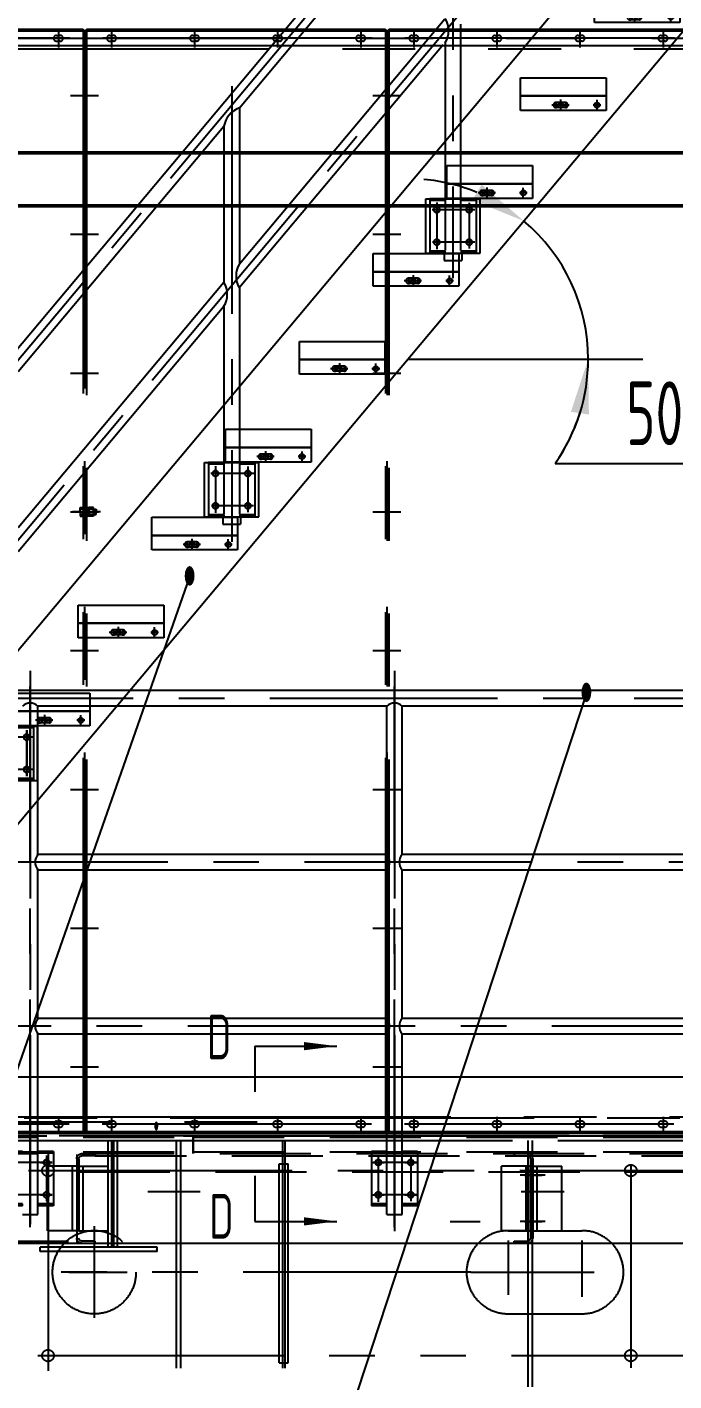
# Model space of a CAD drawing. Header units: millimetres. Extents: x 0 to 21000, y -574 to 14850.
# Drawn here: x 9259 to 11034, y 4649 to 8366 of the extents above; entities that cross this region are included whole.
import ezdxf
from ezdxf.enums import TextEntityAlignment as Align

# ---------------------------------------------------------------- set-up
doc = ezdxf.new("R2010")
doc.units = ezdxf.units.MM
doc.header["$LTSCALE"] = 500
for name, pattern in [('F', [0.75, 0.5, -0.25]), ('G', [2, 1.25, -0.25, 0.25, -0.25]), ('K', [2.5, 1.25, -0.25, 0.25, -0.25, 0.25, -0.25])]:
    doc.linetypes.add(name, pattern=pattern)
for name, color, linetype in [('01', 7, 'Continuous'), ('02', 1, 'Continuous'), ('04', 2, 'F'), ('05', 4, 'G'), ('07', 6, 'K'), ('08', 1, 'Continuous'), ('11', 3, 'Continuous')]:
    doc.layers.add(name, color=color, linetype=linetype)
doc.styles.get("Standard").update_dxf_attribs({"font": 'isocp', "width": 0.707, "bigfont": 'intecad.shx'})
doc.dimstyles.new('INTE', dxfattribs={"dimscale": 50, "dimtxt": 3.5, "dimasz": 3, "dimexe": 3, "dimexo": 0, "dimgap": 1, "dimtad": 1, "dimdsep": 46, "dimtxsty": 'Standard', "dimcen": 0, "dimclrd": 1, "dimclre": 1, "dimclrt": 3, "dimaunit": 1, "dimadec": 0, "dimazin": 0, "dimtfac": 1, "dimtmove": 0, "dimatfit": 0, "dimfxl": 1, "dimarcsym": 0})
doc.dimstyles.new('INTE$2', dxfattribs={"dimscale": 50, "dimtxt": 3.5, "dimasz": 3, "dimexe": 3, "dimexo": 0, "dimgap": 1, "dimtad": 1, "dimtih": 1, "dimtoh": 1, "dimdsep": 46, "dimtxsty": 'Standard', "dimcen": 0, "dimclrd": 1, "dimclre": 1, "dimclrt": 3, "dimaunit": 1, "dimadec": 0, "dimazin": 0, "dimtfac": 1, "dimtmove": 0, "dimatfit": 0, "dimfxl": 1, "dimarcsym": 0})

# ---------------------------------------------------------------- blocks, each defined once
blk = doc.blocks.new('adf456adf')
at = {"layer": '07', "color": 6, "linetype": 'K'}
for p, q in [((39967, 3986.7), (42745, 3986.7)), ((42745, 3986.7), (45149, 3986.7)), ((39967, 3974.7), (42745, 3974.7)), ((42095, 3946), (42095, 3341.5)), ((42259.5, 3974.7), (42259.5, 3720.9)), ((42269, 3974.7), (42269, 3717.1)), ((42275, 3974.7), (42275, 3714.2)), ((42284.5, 3974.7), (42284.5, 3708.6)), ((42447, 3974.7), (42447, 3297.7)), ((42459, 3974.7), (42459, 3297.7)), ((42739, 3974.7), (42739, 3275.7)), ((42745, 3974.7), (42745, 3275.7)), ((42745, 3974.7), (45149, 3974.7)), ((43412, 3974.7), (43412, 3726.7)), ((43424, 3974.7), (43424, 3726.7)), ((42729.5, 3910.1), (42754.5, 3910.1)), ((42729.5, 3416), (42729.5, 3910.1)), ((42754.5, 3416), (42754.5, 3910.1)), ((43695, 3907), (43695, 3349.9)), ((42041.7, 3891.7), (42140.3, 3891.7)), ((42140.3, 3891.7), (43972.8, 3891.7)), ((42369.1, 3834.7), (42512.8, 3834.7)), ((43393.8, 3834.7), (43512, 3834.7)), ((42222, 3739.3), (42222, 3487.6)), ((42259.5, 3720.9), (42259.5, 3681.7)), ((42269, 3717.1), (42269, 3681.7)), ((43358, 3726.7), (43561, 3726.7)), ((43412, 3726.7), (43412, 3498.7)), ((43424, 3726.7), (43424, 3498.7)), ((42130.7, 3681.7), (42073.5, 3681.7)), ((42313.4, 3681.7), (42130.7, 3681.7)), ((42275, 3714.2), (42275, 3681.7)), ((42284.5, 3708.6), (42284.5, 3681.7)), ((42394.4, 3681.7), (42313.4, 3681.7)), ((43358, 3700.1), (43358, 3550.2)), ((43561, 3700.1), (43561, 3545.5)), ((42122.7, 3669.7), (42073.5, 3669.7)), ((42321.3, 3669.7), (42122.7, 3669.7)), ((42394.4, 3669.7), (42321.3, 3669.7)), ((43256.2, 3612.7), (41023, 3612.7)), ((42152.4, 3612.7), (42312.5, 3612.7)), ((43256.2, 3612.7), (43594, 3612.7)), ((43358, 3498.7), (43561, 3498.7)), ((43412, 3498.7), (43412, 3297.7)), ((43424, 3498.7), (43424, 3297.7)), ((42066.9, 3383.7), (42117.2, 3383.7)), ((42117.2, 3383.7), (43984.6, 3383.7)), ((42729.5, 3364.1), (42729.5, 3416)), ((42754.5, 3364.1), (42754.5, 3416)), ((42729.5, 3364.1), (42754.5, 3364.1))]:
    blk.add_line(p, q, dxfattribs=at)
for points in [[(42073.5, 3669.7), (42073.7, 3670.2), (42073.8, 3670.7), (42073.8, 3671.1), (42073.8, 3671.5), (42073.7, 3671.8), (42073.6, 3672.1), (42073.5, 3672.3), (42073.4, 3672.6), (42073.4, 3672.8), (42073.4, 3673), (42073.4, 3673.2), (42073.5, 3673.4), (42073.6, 3673.6), (42073.7, 3673.8), (42073.7, 3674), (42073.7, 3674.2), (42073.7, 3674.4), (42073.7, 3674.6), (42073.6, 3674.8), (42073.5, 3675), (42073.4, 3675.1), (42073.3, 3675.3), (42073.3, 3675.5), (42073.3, 3675.7), (42073.3, 3675.9), (42073.3, 3676.1), (42073.4, 3676.3), (42073.5, 3676.5), (42073.6, 3676.6), (42073.7, 3676.8), (42073.7, 3677), (42073.7, 3677.2), (42073.7, 3677.4), (42073.7, 3677.6), (42073.6, 3677.8), (42073.5, 3678), (42073.4, 3678.2), (42073.4, 3678.4), (42073.4, 3678.6), (42073.4, 3678.8), (42073.5, 3679.1), (42073.6, 3679.3), (42073.7, 3679.6), (42073.8, 3679.9), (42073.8, 3680.3), (42073.8, 3680.7), (42073.7, 3681.2), (42073.5, 3681.7)], [(42394.4, 3669.7), (42394.6, 3670.2), (42394.7, 3670.7), (42394.8, 3671.1), (42394.7, 3671.5), (42394.6, 3671.8), (42394.5, 3672.1), (42394.4, 3672.3), (42394.3, 3672.6), (42394.3, 3672.8), (42394.3, 3673), (42394.4, 3673.2), (42394.5, 3673.4), (42394.5, 3673.6), (42394.6, 3673.8), (42394.7, 3674), (42394.7, 3674.2), (42394.7, 3674.4), (42394.6, 3674.6), (42394.5, 3674.8), (42394.4, 3675), (42394.4, 3675.1), (42394.3, 3675.3), (42394.2, 3675.5), (42394.2, 3675.7), (42394.2, 3675.9), (42394.3, 3676.1), (42394.4, 3676.3), (42394.4, 3676.5), (42394.5, 3676.6), (42394.6, 3676.8), (42394.7, 3677), (42394.7, 3677.2), (42394.7, 3677.4), (42394.6, 3677.6), (42394.5, 3677.8), (42394.5, 3678), (42394.4, 3678.2), (42394.3, 3678.4), (42394.3, 3678.6), (42394.3, 3678.8), (42394.4, 3679.1), (42394.5, 3679.3), (42394.6, 3679.6), (42394.7, 3679.9), (42394.8, 3680.3), (42394.7, 3680.7), (42394.6, 3681.2), (42394.4, 3681.7)]]:
    blk.add_lwpolyline(points, dxfattribs=at)
for centre, radius in [((42095, 3891.7), 16), ((43695, 3891.7), 16), ((42222, 3612.7), 114.5), ((42095, 3383.7), 16), ((43695, 3383.7), 16)]:
    blk.add_circle(centre, radius, dxfattribs=at)
for centre, start, end in [((43358, 3612.7), 90, 270), ((43561, 3612.7), 270, 90)]:
    blk.add_arc(centre, 114, start, end, dxfattribs=at)
blk = doc.blocks.new('*D338')
at = {"layer": '08', "color": 1, "lineweight": -2, "ltscale": 2}
for p, q in [((10694.3, 7453.9), (10949, 7453.9)), ((10708.3, 7168), (11168.6, 7168))]:
    blk.add_line(p, q, dxfattribs=at)
for start, end in [(67.3997, 84.8013), (0, 49.9981), (324.7784, 0), (325.1968, 342.5984)]:
    blk.add_arc((10303.2, 7453.9), 495.8, start, end, dxfattribs=at)
at = {"layer": '08', "color": 1, "ltscale": 2}
for points in [[(10506.8, 7933), (10480.8, 7890.3), (10621.9, 7833.7)], [(10751.6, 7309.5), (10801, 7301.9), (10799, 7453.9)]]:
    blk.add_solid(points, dxfattribs=at)
at = {"layer": 'Defpoints', "color": 0, "ltscale": 2}
for p in [(11391.5, 8750.8), (10717.5, 7726.4), (10303.2, 7453.9), (10694.3, 7453.9), (8606, 5431.4)]:
    blk.add_point(p, dxfattribs=at)
at = {"layer": '08', "color": 3, "ltscale": 2, "insert": (11013.4, 7305.5), "char_height": 175, "attachment_point": 5}
blk.add_mtext('50°', dxfattribs=at)
blk = doc.blocks.new('*D339')
at = {"layer": '08', "color": 1, "lineweight": -2, "ltscale": 2}
for p, q in [((8243.8, 5474.2), (8243.8, 10121.7)), ((11391.4, 8958.4), (11391.4, 10121.7)), ((11241.4, 9971.7), (8393.8, 9971.7))]:
    blk.add_line(p, q, dxfattribs=at)
at = {"layer": '08', "color": 1, "ltscale": 2}
for points in [[(8393.8, 9996.7), (8393.8, 9946.7), (8243.8, 9971.7)], [(11241.4, 9996.7), (11241.4, 9946.7), (11391.4, 9971.7)]]:
    blk.add_solid(points, dxfattribs=at)
at = {"layer": 'Defpoints', "color": 0, "ltscale": 2}
for p in [(8243.8, 9971.7), (11391.4, 8958.4), (8243.8, 5474.2)]:
    blk.add_point(p, dxfattribs=at)
at = {"layer": '08', "color": 3, "ltscale": 2, "insert": (9817.6, 10109.2), "char_height": 175, "attachment_point": 5}
blk.add_mtext('3148', dxfattribs=at)
blk = doc.blocks.new('A$C242C34B4')
at = {"ltscale": 0.8}
for p, q in [((37, 246), (0, 246)), ((37, 246), (0, 246)), ((0, 246), (0, 240)), ((0, 240), (37, 240)), ((45, 232), (45, 14)), ((51, 232), (51, 14)), ((0, 6), (37, 6)), ((0, 0), (0, 6)), ((37, 0), (0, 0))]:
    blk.add_line(p, q, dxfattribs=at)
for centre, radius, start, end in [((37, 232), 14, 0, 90), ((37, 232), 8, 0, 90), ((37, 14), 14, 270, 0), ((37, 14), 8, 270, 0)]:
    blk.add_arc(centre, radius, start, end, dxfattribs=at)
at = {"layer": '04', "color": 2, "linetype": 'F', "ltscale": 0.8}
for p, q in [((51, 197.5), (45, 197.5)), ((51, 176.5), (45, 176.5)), ((51, 70.5), (45, 70.5)), ((51, 49.5), (45, 49.5))]:
    blk.add_line(p, q, dxfattribs=at)
blk = doc.blocks.new('A$C3BD31D53')
for p, q in [((37, 246), (0, 246)), ((37, 246), (0, 246)), ((0, 246), (0, 240)), ((0, 240), (37, 240)), ((45, 232), (45, 14)), ((51, 232), (51, 14)), ((0, 6), (37, 6)), ((0, 0), (0, 6)), ((37, 0), (0, 0))]:
    blk.add_line(p, q)
for centre, radius, start, end in [((37, 232), 14, 0, 90), ((37, 232), 8, 0, 90), ((37, 14), 8, 270, 0), ((37, 14), 14, 270, 0)]:
    blk.add_arc(centre, radius, start, end)
at = {"layer": '04', "color": 2, "linetype": 'F'}
for p, q in [((51, 197.5), (45, 197.5)), ((51, 176.5), (45, 176.5)), ((51, 70.5), (45, 70.5)), ((51, 49.5), (45, 49.5))]:
    blk.add_line(p, q, dxfattribs=at)
at = {"layer": '05', "color": 4, "linetype": 'G'}
for p, q in [((85.1, 187), (16.6, 187)), ((85.1, 60), (16.6, 60))]:
    blk.add_line(p, q, dxfattribs=at)
blk = doc.blocks.new('qr789a1dfqw851adfqeqr')
at = {"layer": '01', "color": 7, "linetype": 'Continuous'}
for p, q in [((9520.4, 2648.2), (14150.5, 2648.2)), ((10103.5, 2191.2), (14150.5, 2191.2))]:
    blk.add_line(p, q, dxfattribs=at)
for centre in [(10821.5, 2413.2), (11732.5, 2413.2), (11821.5, 2413.2), (10821.5, 2324.2), (11732.5, 2324.2), (11821.5, 2324.2)]:
    blk.add_circle(centre, 7.94, dxfattribs=at)
at = {"layer": '04'}
for p, q in [((8297.5, 2487.2), (11223.5, 2487.2)), ((8297.5, 2482.2), (11223.5, 2482.2)), ((11223.5, 2487.2), (11223.5, 2437.2)), ((11224.5, 2487.2), (14150.5, 2487.2)), ((11224.5, 2487.2), (11224.5, 2437.2)), ((11224.5, 2482.2), (14150.5, 2482.2)), ((8297.5, 2442.2), (11223.5, 2442.2)), ((8297.5, 2437.2), (14150.5, 2437.2)), ((10904.5, 2434.7), (10904.5, 2191.2)), ((10955.5, 2431.2), (14150.5, 2431.2)), ((11224.5, 2442.2), (14150.5, 2442.2)), ((10910.5, 2387.2), (14150.5, 2387.2))]:
    blk.add_line(p, q, dxfattribs=at)
at = {"layer": '04', "color": 2, "linetype": 'F'}
for p, q in [((10824.5, 2225.2), (10824.5, 2403.2)), ((10904.5, 2403.2), (10824.5, 2403.2)), ((10892.5, 2225.2), (10892.5, 2403.2)), ((10910.5, 2403.2), (10990.5, 2403.2)), ((10922.5, 2225.2), (10922.5, 2403.2)), ((10990.5, 2225.2), (10990.5, 2403.2)), ((12070.5, 2225.2), (12070.5, 2403.2)), ((12150.5, 2403.2), (12070.5, 2403.2)), ((12138.5, 2225.2), (12138.5, 2403.2)), ((12150.5, 2225.2), (12150.5, 2403.2)), ((12156.5, 2225.2), (12156.5, 2403.2)), ((12156.5, 2403.2), (12236.5, 2403.2)), ((12168.5, 2225.2), (12168.5, 2403.2)), ((12236.5, 2225.2), (12236.5, 2403.2)), ((9881.5, 2197.2), (10904.5, 2197.2)), ((10904.5, 2225.2), (10824.5, 2225.2)), ((10910.5, 2225.2), (10990.5, 2225.2)), ((12150.5, 2225.2), (12070.5, 2225.2)), ((12156.5, 2225.2), (12236.5, 2225.2))]:
    blk.add_line(p, q, dxfattribs=at)
at = {"layer": '05', "color": 4, "linetype": 'G'}
for p, q in [((10777, 2490.7), (10777, 2284.5)), ((11777, 2490.7), (11777, 2284.5)), ((12173, 2378.2), (12124.2, 2378.2)), ((12134, 2378.2), (12182.7, 2378.2)), ((12173, 2251.2), (12124.2, 2251.2)), ((12134, 2251.2), (12182.7, 2251.2))]:
    blk.add_line(p, q, dxfattribs=at)
at = {"layer": '05'}
for p, q in [((10821.5, 2429.3), (10821.5, 2397.1)), ((11732.5, 2429.3), (11732.5, 2397.1)), ((11821.5, 2429.3), (11821.5, 2397.1)), ((10805.4, 2413.2), (10837.5, 2413.2)), ((11716.4, 2413.2), (11748.5, 2413.2)), ((11805.4, 2413.2), (11837.5, 2413.2)), ((10805.4, 2324.2), (10837.5, 2324.2)), ((10821.5, 2340.3), (10821.5, 2308.1)), ((11716.4, 2324.2), (11748.5, 2324.2)), ((11732.5, 2340.3), (11732.5, 2308.1)), ((11805.4, 2324.2), (11837.5, 2324.2)), ((11821.5, 2340.3), (11821.5, 2308.1))]:
    blk.add_line(p, q, dxfattribs=at)
at = {"layer": '04', "xscale": -1}
blk.add_blockref('A$C242C34B4', (10955.5, 2191.2), dxfattribs=at)
at = {"layer": '04', "color": 2, "linetype": 'F'}
blk.add_blockref('A$C3BD31D53', (12105.5, 2191.2), dxfattribs=at)
blk = doc.blocks.new('qr7613afqwerq')
at = {"layer": '01'}
blk.add_blockref('qr789a1dfqw851adfqeqr', (-1509.7, 2835.8), dxfattribs=at)
blk = doc.blocks.new('*D367')
at = {"layer": '08', "color": 1, "lineweight": -2, "ltscale": 2}
for p, q in [((6781.8, 5040.9), (6781.8, 3813.9)), ((12646.8, 5040.9), (12646.8, 3813.9)), ((12496.8, 3963.9), (6931.8, 3963.9))]:
    blk.add_line(p, q, dxfattribs=at)
at = {"layer": '08', "color": 1, "ltscale": 2}
for points in [[(6931.8, 3988.9), (6931.8, 3938.9), (6781.8, 3963.9)], [(12496.8, 3988.9), (12496.8, 3938.9), (12646.8, 3963.9)]]:
    blk.add_solid(points, dxfattribs=at)
at = {"layer": 'Defpoints', "color": 0, "ltscale": 2}
for p in [(6781.8, 5040.9), (12646.8, 5040.9), (6781.8, 3963.9)]:
    blk.add_point(p, dxfattribs=at)
at = {"layer": '08', "color": 3, "ltscale": 2, "insert": (9714.3, 4101.4), "char_height": 175, "attachment_point": 5}
blk.add_mtext('5865', dxfattribs=at)
blk = doc.blocks.new('H')
at = {"layer": '07', "color": 6, "linetype": 'K', "ltscale": 1.6}
for p, q in [((15376.2, 24018), (16201.6, 24018)), ((15380.7, 24022.5), (16201.7, 24022.5)), ((16133.2, 24020.3), (16133.2, 23974.7)), ((16133.2, 24017.4), (16133.2, 23971.8)), ((16201.6, 24018), (16206.2, 24018)), ((16201.7, 24022.5), (16201.7, 21036.5)), ((16206.2, 24018), (17031.6, 24018)), ((16210.7, 24018), (16206.2, 24018)), ((16206.2, 21036.5), (16206.2, 24018)), ((16210.7, 24022.5), (17031.7, 24022.5)), ((16210.7, 24022.5), (16210.7, 24018)), ((16210.7, 24018), (16210.7, 21036.5)), ((16279.2, 24020.3), (16279.2, 23974.7)), ((16279.2, 24017.4), (16279.2, 23971.8)), ((16507.2, 24020.3), (16507.2, 23974.7)), ((16507.2, 24017.4), (16507.2, 23971.8)), ((16735.2, 24020.3), (16735.2, 23974.7)), ((16735.2, 24017.4), (16735.2, 23971.8)), ((16963.2, 24020.3), (16963.2, 23974.7)), ((16963.2, 24017.4), (16963.2, 23971.8)), ((17031.6, 24018), (17036.2, 24018)), ((17031.7, 24022.5), (17031.7, 21036.5)), ((17036.2, 24018), (17036.2, 22149.7)), ((17036.2, 24018), (17861.6, 24018)), ((17040.7, 24018), (17036.2, 24018)), ((17036.2, 21036.5), (17036.2, 24018)), ((17040.7, 24022.5), (17861.7, 24022.5)), ((17040.7, 24022.5), (17040.7, 24018)), ((17040.7, 24018), (17040.7, 21036.5)), ((17109.2, 24020.3), (17109.2, 23974.7)), ((17109.2, 24017.4), (17109.2, 23971.8)), ((17337.2, 24020.3), (17337.2, 23974.7)), ((17337.2, 24017.4), (17337.2, 23971.8)), ((17565.2, 24020.3), (17565.2, 23974.7)), ((17565.2, 24017.4), (17565.2, 23971.8)), ((17793.2, 24020.3), (17793.2, 23974.7)), ((17793.2, 24017.4), (17793.2, 23971.8)), ((13762.4, 23997.5), (19390.4, 23997.5)), ((15380.7, 23977.5), (16201.7, 23977.5)), ((16164.6, 23997.5), (15424.8, 23997.5)), ((16128.2, 24005.5), (16133.2, 24005.5)), ((16128.2, 23989.5), (16133.2, 23989.5)), ((16138.2, 24005.5), (16133.2, 24005.5)), ((16138.2, 23989.5), (16133.2, 23989.5)), ((16210.7, 23977.5), (17031.7, 23977.5)), ((16994.6, 23997.5), (16254.8, 23997.5)), ((16274.2, 24005.5), (16279.2, 24005.5)), ((16274.2, 23989.5), (16279.2, 23989.5)), ((16284.2, 24005.5), (16279.2, 24005.5)), ((16284.2, 23989.5), (16279.2, 23989.5)), ((16502.2, 24005.5), (16507.2, 24005.5)), ((16502.2, 23989.5), (16507.2, 23989.5)), ((16512.2, 24005.5), (16507.2, 24005.5)), ((16512.2, 23989.5), (16507.2, 23989.5)), ((16730.2, 24005.5), (16735.2, 24005.5)), ((16730.2, 23989.5), (16735.2, 23989.5)), ((16740.2, 24005.5), (16735.2, 24005.5)), ((16740.2, 23989.5), (16735.2, 23989.5)), ((16958.2, 24005.5), (16963.2, 24005.5)), ((16958.2, 23989.5), (16963.2, 23989.5)), ((16968.2, 24005.5), (16963.2, 24005.5)), ((16968.2, 23989.5), (16963.2, 23989.5)), ((17040.7, 23977.5), (17861.7, 23977.5)), ((17824.6, 23997.5), (17084.8, 23997.5)), ((17104.2, 24005.5), (17109.2, 24005.5)), ((17104.2, 23989.5), (17109.2, 23989.5)), ((17114.2, 24005.5), (17109.2, 24005.5)), ((17114.2, 23989.5), (17109.2, 23989.5)), ((17332.2, 24005.5), (17337.2, 24005.5)), ((17332.2, 23989.5), (17337.2, 23989.5)), ((17342.2, 24005.5), (17337.2, 24005.5)), ((17342.2, 23989.5), (17337.2, 23989.5)), ((17560.2, 24005.5), (17565.2, 24005.5)), ((17560.2, 23989.5), (17565.2, 23989.5)), ((17570.2, 24005.5), (17565.2, 24005.5)), ((17570.2, 23989.5), (17565.2, 23989.5)), ((17788.2, 24005.5), (17793.2, 24005.5)), ((17788.2, 23989.5), (17793.2, 23989.5)), ((17798.2, 24005.5), (17793.2, 24005.5)), ((17798.2, 23989.5), (17793.2, 23989.5)), ((13713.2, 23969), (19423.2, 23969)), ((16166.4, 23840.5), (16243.2, 23840.5)), ((16996.4, 23840.5), (17073.2, 23840.5)), ((15380.7, 23685.5), (16201.7, 23685.5)), ((15380.7, 23681), (16201.7, 23681)), ((16210.7, 23685.5), (17031.7, 23685.5)), ((16210.7, 23681), (17031.7, 23681)), ((17040.7, 23685.5), (17861.7, 23685.5)), ((17040.7, 23681), (17861.7, 23681)), ((15380.7, 23540), (16201.7, 23540)), ((15380.7, 23535.5), (16201.7, 23535.5)), ((16210.7, 23540), (17031.7, 23540)), ((16210.7, 23535.5), (17031.7, 23535.5)), ((17040.7, 23540), (17861.7, 23540)), ((17040.7, 23535.5), (17861.7, 23535.5)), ((16166.4, 23459.5), (16243.2, 23459.5)), ((16996.4, 23459.5), (17073.2, 23459.5)), ((16166.4, 23078.5), (16243.2, 23078.5)), ((16996.4, 23078.5), (17073.2, 23078.5)), ((16192.9, 22709.2), (16201.7, 22709.2)), ((16192.9, 22697.5), (16192.9, 22709.2)), ((16201.7, 22709.2), (16201.7, 22697.5)), ((16210.7, 22711.5), (16210.7, 22697.5)), ((16213.2, 22711.5), (16210.7, 22711.5)), ((16213.2, 22697.5), (16213.2, 22711.5)), ((16216.8, 22709.2), (16216.8, 22697.5)), ((16229.6, 22709.2), (16216.8, 22709.2)), ((16229.6, 22697.5), (16229.6, 22709.2)), ((16166.4, 22697.5), (16243.2, 22697.5)), ((16249, 22697.5), (16172.2, 22697.5)), ((16201.7, 22704.5), (16192.9, 22704.5)), ((16192.9, 22697.5), (16192.9, 22685.9)), ((16201.7, 22690.5), (16192.9, 22690.5)), ((16192.9, 22685.9), (16201.7, 22685.9)), ((16201.7, 22685.9), (16201.7, 22697.5)), ((16210.7, 22683.5), (16210.7, 22697.5)), ((16213.2, 22683.5), (16210.7, 22683.5)), ((16213.2, 22708.2), (16213.2, 22697.5)), ((16216.8, 22708.2), (16213.2, 22708.2)), ((16213.2, 22697.5), (16216.8, 22699.6)), ((16213.2, 22686.8), (16213.2, 22697.5)), ((16216.8, 22697.5), (16213.2, 22695.5)), ((16213.2, 22697.5), (16213.2, 22683.5)), ((16216.8, 22686.8), (16213.2, 22686.8)), ((16230.6, 22697.5), (16215.7, 22697.5)), ((16216.8, 22697.5), (16216.8, 22708.2)), ((16229.6, 22704.5), (16216.8, 22704.5)), ((16216.8, 22685.9), (16216.8, 22697.5)), ((16216.8, 22697.5), (16216.8, 22686.8)), ((16229.6, 22690.5), (16216.8, 22690.5)), ((16216.8, 22690.5), (16236.7, 22690.5)), ((16229.6, 22685.9), (16216.8, 22685.9)), ((16229.6, 22704.5), (16236.7, 22704.5)), ((16236.7, 22703.1), (16229.6, 22703.1)), ((16229.6, 22697.5), (16229.6, 22685.9)), ((16236.7, 22691.9), (16229.6, 22691.9)), ((16236.7, 22704.5), (16236.7, 22697.5)), ((16236.7, 22690.5), (16236.7, 22697.5)), ((16996.4, 22697.5), (17073.2, 22697.5)), ((16166.4, 22316.5), (16243.2, 22316.5)), ((16996.4, 22316.5), (17073.2, 22316.5)), ((16166.4, 21935.5), (16243.2, 21935.5)), ((16996.4, 21935.5), (17073.2, 21935.5)), ((16166.4, 21554.5), (16243.2, 21554.5)), ((16996.4, 21554.5), (17073.2, 21554.5)), ((16166.4, 21173.5), (16243.2, 21173.5)), ((16996.4, 21173.5), (17073.2, 21173.5)), ((13708.7, 21036.5), (16210.7, 21036.5)), ((19439.7, 21032.5), (13708.7, 21032.5)), ((15279.2, 21022.6), (16855.6, 21022.6)), ((16163.1, 21016.5), (15423.3, 21016.5)), ((16128.2, 21024.5), (16133.2, 21024.5)), ((16128.2, 21008.5), (16133.2, 21008.5)), ((16133.2, 21036.4), (16133.2, 20990.8)), ((16138.2, 21024.5), (16133.2, 21024.5)), ((16138.2, 21008.5), (16133.2, 21008.5)), ((16201.7, 21036.5), (16201.7, 20991.5)), ((16206.2, 20996), (16206.2, 21036.5)), ((16210.7, 21036.5), (17870.7, 21036.5)), ((16210.7, 21036.5), (16210.7, 20991.5)), ((16993.1, 21016.5), (16253.3, 21016.5)), ((16274.2, 21024.5), (16279.2, 21024.5)), ((16274.2, 21008.5), (16279.2, 21008.5)), ((16279.2, 21036.4), (16279.2, 20990.8)), ((16284.2, 21024.5), (16279.2, 21024.5)), ((16284.2, 21008.5), (16279.2, 21008.5)), ((16502.2, 21024.5), (16507.2, 21024.5)), ((16502.2, 21008.5), (16507.2, 21008.5)), ((16507.2, 21036.4), (16507.2, 20990.8)), ((16512.2, 21024.5), (16507.2, 21024.5)), ((16512.2, 21008.5), (16507.2, 21008.5)), ((16730.2, 21024.5), (16735.2, 21024.5)), ((16730.2, 21008.5), (16735.2, 21008.5)), ((16735.2, 21036.4), (16735.2, 20990.8)), ((16740.2, 21024.5), (16735.2, 21024.5)), ((16740.2, 21008.5), (16735.2, 21008.5)), ((16958.2, 21024.5), (16963.2, 21024.5)), ((16958.2, 21008.5), (16963.2, 21008.5)), ((16963.2, 21036.4), (16963.2, 20990.8)), ((16968.2, 21024.5), (16963.2, 21024.5)), ((16968.2, 21008.5), (16963.2, 21008.5)), ((17031.7, 21036.5), (17031.7, 20991.5)), ((17036.2, 20996), (17036.2, 21036.5)), ((17040.7, 21036.5), (17040.7, 20991.5)), ((17823.1, 21016.5), (17083.3, 21016.5)), ((17104.2, 21024.5), (17109.2, 21024.5)), ((17104.2, 21008.5), (17109.2, 21008.5)), ((17109.2, 21036.4), (17109.2, 20990.8)), ((17114.2, 21024.5), (17109.2, 21024.5)), ((17114.2, 21008.5), (17109.2, 21008.5)), ((17332.2, 21024.5), (17337.2, 21024.5)), ((17332.2, 21008.5), (17337.2, 21008.5)), ((17337.2, 21036.4), (17337.2, 20990.8)), ((17342.2, 21024.5), (17337.2, 21024.5)), ((17342.2, 21008.5), (17337.2, 21008.5)), ((17560.2, 21024.5), (17565.2, 21024.5)), ((17560.2, 21008.5), (17565.2, 21008.5)), ((17565.2, 21036.4), (17565.2, 20990.8)), ((17570.2, 21024.5), (17565.2, 21024.5)), ((17570.2, 21008.5), (17565.2, 21008.5)), ((17788.2, 21024.5), (17793.2, 21024.5)), ((17788.2, 21008.5), (17793.2, 21008.5)), ((17793.2, 21036.4), (17793.2, 20990.8)), ((17798.2, 21024.5), (17793.2, 21024.5)), ((17798.2, 21008.5), (17793.2, 21008.5)), ((13980.4, 20971.6), (21768.2, 20971.6)), ((14535.7, 20985.5), (19439.7, 20985.5)), ((15380.7, 20996), (16201.7, 20996)), ((15380.7, 20991.5), (16201.7, 20991.5)), ((16201.7, 20996), (16206.2, 20996)), ((16201.7, 20991.5), (16210.7, 20991.5)), ((16206.2, 20996), (16210.7, 20996)), ((16210.7, 20996), (17031.7, 20996)), ((16210.7, 20996), (16210.7, 20991.5)), ((16210.7, 20991.5), (17031.7, 20991.5)), ((16823.7, 20984.6), (16315.7, 20984.6)), ((17031.7, 20996), (17036.2, 20996)), ((17031.7, 20991.5), (17040.7, 20991.5)), ((17036.2, 20996), (17040.7, 20996)), ((17040.7, 20996), (17861.7, 20996)), ((17040.7, 20996), (17040.7, 20991.5)), ((17040.7, 20991.5), (17861.7, 20991.5))]:
    blk.add_line(p, q, dxfattribs=at)
for centre, start, end in [((16128.2, 23997.5), 90, 270), ((16138.2, 23997.5), 270, 90), ((16274.2, 23997.5), 90, 270), ((16284.2, 23997.5), 270, 90), ((16502.2, 23997.5), 90, 270), ((16512.2, 23997.5), 270, 90), ((16730.2, 23997.5), 90, 270), ((16740.2, 23997.5), 270, 90), ((16958.2, 23997.5), 90, 270), ((16968.2, 23997.5), 270, 90), ((17104.2, 23997.5), 90, 270), ((17114.2, 23997.5), 270, 90), ((17332.2, 23997.5), 90, 270), ((17342.2, 23997.5), 270, 90), ((17560.2, 23997.5), 90, 270), ((17570.2, 23997.5), 270, 90), ((17788.2, 23997.5), 90, 270), ((17798.2, 23997.5), 270, 90), ((16128.2, 21016.5), 90, 270), ((16138.2, 21016.5), 270, 90), ((16274.2, 21016.5), 90, 270), ((16284.2, 21016.5), 270, 90), ((16502.2, 21016.5), 90, 270), ((16512.2, 21016.5), 270, 90), ((16730.2, 21016.5), 90, 270), ((16740.2, 21016.5), 270, 90), ((16958.2, 21016.5), 90, 270), ((16968.2, 21016.5), 270, 90), ((17104.2, 21016.5), 90, 270), ((17114.2, 21016.5), 270, 90), ((17332.2, 21016.5), 90, 270), ((17342.2, 21016.5), 270, 90), ((17560.2, 21016.5), 90, 270), ((17570.2, 21016.5), 270, 90), ((17788.2, 21016.5), 90, 270), ((17798.2, 21016.5), 270, 90)]:
    blk.add_arc(centre, 8, start, end, dxfattribs=at)
at = {"layer": '07', "color": 6, "linetype": 'K', "ltscale": 1.6, "width": 0.605172}
blk.add_text('●', height=20, dxfattribs=at).set_placement((16396, 20998.8), (16408, 20998.8), align=Align.FIT)
blk = doc.blocks.new('123456789asdfqer')
at = {"layer": '01'}
for p, q in [((-3411.3, 4984.4), (-6335, 1500.3)), ((-3411.3, 4984.4), (-3187.3, 4984.5)), ((-3187.3, 4776.9), (-3187.3, 4984.5)), ((-5972.8, 1457.5), (-3187.3, 4776.9)), ((-6214.5, 1643.9), (-6060.8, 1827)), ((-6335, 1500.3), (-6335, 1349.1)), ((-6065, 1368.9), (-6065, 1349.1))]:
    blk.add_line(p, q, dxfattribs=at)
at = {"layer": '01', "color": 7, "linetype": 'Continuous'}
for p, q in [((-6047.1, 1368.9), (-5972.8, 1457.5)), ((-6065, 1368.9), (-6335, 1368.9)), ((-6065, 1349.1), (-6335, 1349.1)), ((-6047.1, 1368.9), (-6065, 1368.9))]:
    blk.add_line(p, q, dxfattribs=at)
for centre, radius in [((-3450.3, 4660.3), 7), ((-3350.3, 4660.3), 7), ((-3587.9, 4614.2), 8), ((-3498.9, 4614.2), 8), ((-3587.9, 4525.2), 8), ((-3498.9, 4525.2), 8), ((-3652.8, 4419), 7), ((-3552.8, 4419), 7), ((-3855.3, 4177.7), 7), ((-3755.3, 4177.7), 7), ((-4057.8, 3936.4), 7), ((-3957.8, 3936.4), 7), ((-4195.4, 3890.3), 8), ((-4106.4, 3890.3), 8), ((-4195.4, 3801.3), 8), ((-4106.4, 3801.3), 8), ((-4260.2, 3695.1), 7), ((-4160.2, 3695.1), 7), ((-4462.7, 3453.8), 7), ((-4362.7, 3453.8), 7), ((-4665.2, 3212.5), 7), ((-4565.2, 3212.5), 7), ((-4802.9, 3166.4), 8), ((-4713.9, 3166.4), 8), ((-4802.9, 3077.4), 8), ((-4713.9, 3077.4), 8), ((-4867.7, 2971.2), 7), ((-4767.7, 2971.2), 7), ((-5070.2, 2729.9), 7), ((-4970.2, 2729.9), 7), ((-5272.7, 2488.6), 7), ((-5172.7, 2488.6), 7), ((-5410.3, 2442.5), 8), ((-5321.3, 2442.5), 8), ((-5410.3, 2353.5), 8), ((-5321.3, 2353.5), 8), ((-5475.2, 2247.3), 7), ((-5375.2, 2247.3), 7), ((-5677.7, 2006), 7), ((-5577.7, 2006), 7), ((-5880.1, 1764.7), 7), ((-5780.1, 1764.7), 7), ((-6017.8, 1718.6), 8), ((-5928.8, 1718.6), 8), ((-6017.8, 1629.6), 8), ((-5928.8, 1629.6), 8), ((-6082.6, 1523.4), 7), ((-5982.6, 1523.4), 7)]:
    blk.add_circle(centre, radius, dxfattribs=at)
at = {"layer": '01'}
for centre in [(-6285, 1390.1), (-6115, 1390.1)]:
    blk.add_circle(centre, 9, dxfattribs=at)
at = {"layer": '04'}
for p, q in [((-3302.8, 4826.3), (-3302.8, 4984.4)), ((-3302.8, 4826.3), (-3247.8, 4826.3)), ((-3247.8, 4826.3), (-3247.8, 4776.8)), ((-3560.3, 4685.3), (-3325.3, 4685.3)), ((-3762.8, 4444), (-3527.8, 4444)), ((-3965.3, 4202.7), (-3730.3, 4202.7)), ((-4167.8, 3961.4), (-3932.8, 3961.4)), ((-4370.2, 3720.1), (-4135.2, 3720.1)), ((-4572.7, 3478.8), (-4337.7, 3478.8)), ((-4775.2, 3237.5), (-4540.2, 3237.5)), ((-4977.7, 2996.2), (-4742.7, 2996.2)), ((-5180.2, 2754.9), (-4945.2, 2754.9)), ((-5382.7, 2513.6), (-5147.7, 2513.6)), ((-5585.2, 2272.3), (-5350.2, 2272.3)), ((-5787.7, 2031), (-5552.7, 2031)), ((-5990.1, 1789.7), (-5755.1, 1789.7)), ((-6192.6, 1548.4), (-5957.6, 1548.4))]:
    blk.add_line(p, q, dxfattribs=at)
at = {"layer": '04', "color": 2, "linetype": 'F'}
for p, q in [((-3195.3, 4776.8), (-3195.3, 4984.5)), ((-3187.3, 4776.8), (-3247.8, 4776.8)), ((-3187.3, 4776.9), (-3195.3, 4776.8)), ((-3560.3, 4735.3), (-3325.3, 4735.3)), ((-3560.3, 4645.3), (-3560.3, 4735.3)), ((-3325.3, 4735.3), (-3325.3, 4645.3)), ((-3325.3, 4685.3), (-3560.3, 4685.3)), ((-3437.3, 4667.3), (-3463.3, 4667.3)), ((-3437.3, 4653.3), (-3463.3, 4653.3)), ((-3617.9, 4495.2), (-3617.9, 4644.2)), ((-3617.9, 4644.2), (-3468.9, 4644.2)), ((-3325.3, 4645.3), (-3560.3, 4645.3)), ((-3468.9, 4495.2), (-3468.9, 4644.2)), ((-3762.8, 4404), (-3762.8, 4494)), ((-3762.8, 4494), (-3527.8, 4494)), ((-3617.9, 4495.2), (-3468.9, 4495.2)), ((-3527.8, 4494), (-3527.8, 4404)), ((-3527.8, 4444), (-3762.8, 4444)), ((-3639.8, 4426), (-3665.8, 4426)), ((-3527.8, 4404), (-3762.8, 4404)), ((-3639.8, 4412), (-3665.8, 4412)), ((-3965.3, 4252.7), (-3730.3, 4252.7)), ((-3965.3, 4162.7), (-3965.3, 4252.7)), ((-3730.3, 4252.7), (-3730.3, 4162.7)), ((-3730.3, 4202.7), (-3965.3, 4202.7)), ((-3730.3, 4162.7), (-3965.3, 4162.7)), ((-3842.3, 4184.7), (-3868.3, 4184.7)), ((-3842.3, 4170.7), (-3868.3, 4170.7)), ((-4167.8, 3921.4), (-4167.8, 4011.4)), ((-4167.8, 4011.4), (-3932.8, 4011.4)), ((-3932.8, 4011.4), (-3932.8, 3921.4)), ((-3932.8, 3961.4), (-4167.8, 3961.4)), ((-4044.8, 3943.4), (-4070.8, 3943.4)), ((-4225.4, 3771.3), (-4225.4, 3920.3)), ((-4225.4, 3920.3), (-4076.4, 3920.3)), ((-3932.8, 3921.4), (-4167.8, 3921.4)), ((-4076.4, 3771.3), (-4076.4, 3920.3)), ((-4044.8, 3929.4), (-4070.8, 3929.4)), ((-4370.2, 3770.1), (-4135.2, 3770.1)), ((-4370.2, 3680.1), (-4370.2, 3770.1)), ((-4225.4, 3771.3), (-4076.4, 3771.3)), ((-4135.2, 3770.1), (-4135.2, 3680.1)), ((-4135.2, 3720.1), (-4370.2, 3720.1)), ((-4135.2, 3680.1), (-4370.2, 3680.1)), ((-4247.2, 3702.1), (-4273.2, 3702.1)), ((-4247.2, 3688.1), (-4273.2, 3688.1)), ((-4572.7, 3438.8), (-4572.7, 3528.8)), ((-4572.7, 3528.8), (-4337.7, 3528.8)), ((-4337.7, 3528.8), (-4337.7, 3438.8)), ((-4337.7, 3478.8), (-4572.7, 3478.8)), ((-4449.7, 3460.8), (-4475.7, 3460.8)), ((-4337.7, 3438.8), (-4572.7, 3438.8)), ((-4449.7, 3446.8), (-4475.7, 3446.8)), ((-4775.2, 3287.5), (-4540.2, 3287.5)), ((-4775.2, 3197.5), (-4775.2, 3287.5)), ((-4540.2, 3287.5), (-4540.2, 3197.5)), ((-4540.2, 3237.5), (-4775.2, 3237.5)), ((-4832.9, 3047.4), (-4832.9, 3196.4)), ((-4832.9, 3196.4), (-4683.9, 3196.4)), ((-4540.2, 3197.5), (-4775.2, 3197.5)), ((-4683.9, 3047.4), (-4683.9, 3196.4)), ((-4652.2, 3219.5), (-4678.2, 3219.5)), ((-4652.2, 3205.5), (-4678.2, 3205.5)), ((-4977.7, 2956.2), (-4977.7, 3046.2)), ((-4977.7, 3046.2), (-4742.7, 3046.2)), ((-4832.9, 3047.4), (-4683.9, 3047.4)), ((-4742.7, 3046.2), (-4742.7, 2956.2)), ((-4742.7, 2996.2), (-4977.7, 2996.2)), ((-4854.7, 2978.2), (-4880.7, 2978.2)), ((-4742.7, 2956.2), (-4977.7, 2956.2)), ((-4854.7, 2964.2), (-4880.7, 2964.2)), ((-5180.2, 2804.9), (-4945.2, 2804.9)), ((-5180.2, 2714.9), (-5180.2, 2804.9)), ((-4945.2, 2804.9), (-4945.2, 2714.9)), ((-4945.2, 2754.9), (-5180.2, 2754.9)), ((-4945.2, 2714.9), (-5180.2, 2714.9)), ((-5057.2, 2736.9), (-5083.2, 2736.9)), ((-5057.2, 2722.9), (-5083.2, 2722.9)), ((-5382.7, 2473.6), (-5382.7, 2563.6)), ((-5382.7, 2563.6), (-5147.7, 2563.6)), ((-5147.7, 2563.6), (-5147.7, 2473.6)), ((-5147.7, 2513.6), (-5382.7, 2513.6)), ((-5259.7, 2495.6), (-5285.7, 2495.6)), ((-5440.3, 2323.5), (-5440.3, 2472.5)), ((-5440.3, 2472.5), (-5291.3, 2472.5)), ((-5147.7, 2473.6), (-5382.7, 2473.6)), ((-5291.3, 2323.5), (-5291.3, 2472.5)), ((-5259.7, 2481.6), (-5285.7, 2481.6)), ((-5585.2, 2322.3), (-5350.2, 2322.3)), ((-5585.2, 2232.3), (-5585.2, 2322.3)), ((-5440.3, 2323.5), (-5291.3, 2323.5)), ((-5350.2, 2322.3), (-5350.2, 2232.3)), ((-5350.2, 2272.3), (-5585.2, 2272.3)), ((-5350.2, 2232.3), (-5585.2, 2232.3)), ((-5462.2, 2254.3), (-5488.2, 2254.3)), ((-5462.2, 2240.3), (-5488.2, 2240.3)), ((-5787.7, 1991), (-5787.7, 2081)), ((-5787.7, 2081), (-5552.7, 2081)), ((-5552.7, 2081), (-5552.7, 1991)), ((-5552.7, 2031), (-5787.7, 2031)), ((-5664.7, 2013), (-5690.7, 2013)), ((-5552.7, 1991), (-5787.7, 1991)), ((-5664.7, 1999), (-5690.7, 1999)), ((-5990.1, 1839.7), (-5755.1, 1839.7)), ((-5990.1, 1749.7), (-5990.1, 1839.7)), ((-5755.1, 1839.7), (-5755.1, 1749.7)), ((-5755.1, 1789.7), (-5990.1, 1789.7)), ((-6047.8, 1599.6), (-6047.8, 1748.6)), ((-6047.8, 1748.6), (-5898.8, 1748.6)), ((-5755.1, 1749.7), (-5990.1, 1749.7)), ((-5898.8, 1599.6), (-5898.8, 1748.6)), ((-5867.1, 1771.7), (-5893.1, 1771.7)), ((-5867.1, 1757.7), (-5893.1, 1757.7)), ((-6192.6, 1508.4), (-6192.6, 1598.4)), ((-6192.6, 1598.4), (-5957.6, 1598.4)), ((-6047.8, 1599.6), (-5898.8, 1599.6)), ((-5957.6, 1598.4), (-5957.6, 1508.4)), ((-5957.6, 1548.4), (-6192.6, 1548.4)), ((-6069.6, 1530.4), (-6095.6, 1530.4)), ((-5957.6, 1508.4), (-6192.6, 1508.4)), ((-6069.6, 1516.4), (-6095.6, 1516.4)), ((-6065, 1412.1), (-6335, 1412.1)), ((-6065, 1368.9), (-6065, 1412.1)), ((-6065, 1357.1), (-6335, 1357.1))]:
    blk.add_line(p, q, dxfattribs=at)
for centre, start, end in [((-3463.3, 4660.3), 90, 270), ((-3437.3, 4660.3), 270, 90), ((-3665.8, 4419), 90, 270), ((-3639.8, 4419), 270, 90), ((-3868.3, 4177.7), 90, 270), ((-3842.3, 4177.7), 270, 90), ((-4070.8, 3936.4), 90, 270), ((-4044.8, 3936.4), 270, 90), ((-4273.2, 3695.1), 90, 270), ((-4247.2, 3695.1), 270, 90), ((-4475.7, 3453.8), 90, 270), ((-4449.7, 3453.8), 270, 90), ((-4678.2, 3212.5), 90, 270), ((-4652.2, 3212.5), 270, 90), ((-4880.7, 2971.2), 90, 270), ((-4854.7, 2971.2), 270, 90), ((-5083.2, 2729.9), 90, 270), ((-5057.2, 2729.9), 270, 90), ((-5285.7, 2488.6), 90, 270), ((-5259.7, 2488.6), 270, 90), ((-5488.2, 2247.3), 90, 270), ((-5462.2, 2247.3), 270, 90), ((-5690.7, 2006), 90, 270), ((-5664.7, 2006), 270, 90), ((-5893.1, 1764.7), 90, 270), ((-5867.1, 1764.7), 270, 90), ((-6095.6, 1523.4), 90, 270), ((-6069.6, 1523.4), 270, 90)]:
    blk.add_arc(centre, 7, start, end, dxfattribs=at)
at = {"layer": '05', "color": 4, "linetype": 'G'}
for p, q in [((-3543.4, 4668.7), (-3543.4, 4481.3)), ((-3426.9, 4660.3), (-3474.6, 4660.3)), ((-3463.3, 4669.2), (-3463.3, 4650.6)), ((-3450.3, 4675.5), (-3450.3, 4647.5)), ((-3437.3, 4669.2), (-3437.3, 4651.4)), ((-3339.6, 4660.3), (-3360.9, 4660.3)), ((-3350.3, 4645.3), (-3350.3, 4674.7)), ((-3483, 4614.2), (-3600.7, 4614.2)), ((-3587.9, 4633.6), (-3587.9, 4506.1)), ((-3498.9, 4633), (-3498.9, 4507.4)), ((-3483.4, 4525.2), (-3599.4, 4525.2)), ((-3665.8, 4427.9), (-3665.8, 4409.3)), ((-3652.8, 4434.2), (-3652.8, 4406.2)), ((-3639.8, 4427.9), (-3639.8, 4410.1)), ((-3552.8, 4404), (-3552.8, 4433.4)), ((-3629.4, 4419), (-3677, 4419)), ((-3542.1, 4419), (-3563.4, 4419)), ((-3831.9, 4177.7), (-3879.5, 4177.7)), ((-3868.3, 4186.6), (-3868.3, 4168)), ((-3855.3, 4192.9), (-3855.3, 4164.9)), ((-3842.3, 4186.6), (-3842.3, 4168.8)), ((-3744.6, 4177.7), (-3765.9, 4177.7)), ((-3755.3, 4162.7), (-3755.3, 4192.1)), ((-4150.9, 3944.8), (-4150.9, 3757.4)), ((-4070.8, 3945.3), (-4070.8, 3926.7)), ((-4057.8, 3951.6), (-4057.8, 3923.6)), ((-4044.8, 3945.3), (-4044.8, 3927.5)), ((-3957.8, 3921.4), (-3957.8, 3950.8)), ((-4195.4, 3909.7), (-4195.4, 3782.2)), ((-4106.4, 3909.1), (-4106.4, 3783.5)), ((-4034.4, 3936.4), (-4082, 3936.4)), ((-3947.1, 3936.4), (-3968.4, 3936.4)), ((-4090.5, 3890.3), (-4208.2, 3890.3)), ((-4090.8, 3801.3), (-4206.8, 3801.3)), ((-4236.9, 3695.1), (-4284.5, 3695.1)), ((-4273.2, 3704), (-4273.2, 3685.4)), ((-4260.2, 3710.3), (-4260.2, 3682.3)), ((-4247.2, 3704), (-4247.2, 3686.2)), ((-4149.5, 3695.1), (-4170.9, 3695.1)), ((-4160.2, 3680.1), (-4160.2, 3709.5)), ((-4475.7, 3462.7), (-4475.7, 3444.1)), ((-4462.7, 3469), (-4462.7, 3441)), ((-4449.7, 3462.7), (-4449.7, 3444.9)), ((-4362.7, 3438.8), (-4362.7, 3468.2)), ((-4439.4, 3453.8), (-4487, 3453.8)), ((-4352, 3453.8), (-4373.4, 3453.8)), ((-4758.4, 3220.9), (-4758.4, 3033.5)), ((-4641.8, 3212.5), (-4689.5, 3212.5)), ((-4678.2, 3221.4), (-4678.2, 3202.8)), ((-4665.2, 3227.7), (-4665.2, 3199.7)), ((-4652.2, 3221.4), (-4652.2, 3203.6)), ((-4554.5, 3212.5), (-4575.8, 3212.5)), ((-4565.2, 3197.5), (-4565.2, 3226.9)), ((-4698, 3166.4), (-4815.7, 3166.4)), ((-4802.9, 3185.8), (-4802.9, 3058.3)), ((-4713.9, 3185.2), (-4713.9, 3059.6)), ((-4698.3, 3077.4), (-4814.3, 3077.4)), ((-4880.7, 2980.1), (-4880.7, 2961.5)), ((-4867.7, 2986.4), (-4867.7, 2958.4)), ((-4854.7, 2980.1), (-4854.7, 2962.3)), ((-4767.7, 2956.2), (-4767.7, 2985.6)), ((-4844.3, 2971.2), (-4892, 2971.2)), ((-4757, 2971.2), (-4778.3, 2971.2)), ((-5046.8, 2729.9), (-5094.5, 2729.9)), ((-5083.2, 2738.8), (-5083.2, 2720.2)), ((-5070.2, 2745.1), (-5070.2, 2717.1)), ((-5057.2, 2738.8), (-5057.2, 2721)), ((-4959.5, 2729.9), (-4980.8, 2729.9)), ((-4970.2, 2714.9), (-4970.2, 2744.3)), ((-5365.8, 2497), (-5365.8, 2309.6)), ((-5285.7, 2497.5), (-5285.7, 2478.9)), ((-5272.7, 2503.8), (-5272.7, 2475.8)), ((-5259.7, 2497.5), (-5259.7, 2479.7)), ((-5172.7, 2473.6), (-5172.7, 2503)), ((-5410.3, 2461.9), (-5410.3, 2334.4)), ((-5321.3, 2461.3), (-5321.3, 2335.7)), ((-5249.3, 2488.6), (-5297, 2488.6)), ((-5162, 2488.6), (-5183.3, 2488.6)), ((-5305.4, 2442.5), (-5423.1, 2442.5)), ((-5305.8, 2353.5), (-5421.8, 2353.5)), ((-5451.8, 2247.3), (-5499.4, 2247.3)), ((-5488.2, 2256.2), (-5488.2, 2237.6)), ((-5475.2, 2262.5), (-5475.2, 2234.5)), ((-5462.2, 2256.2), (-5462.2, 2238.4)), ((-5364.5, 2247.3), (-5385.8, 2247.3)), ((-5375.2, 2232.3), (-5375.2, 2261.7)), ((-5690.7, 2014.9), (-5690.7, 1996.3)), ((-5677.7, 2021.2), (-5677.7, 1993.2)), ((-5664.7, 2014.9), (-5664.7, 1997.1)), ((-5577.7, 1991), (-5577.7, 2020.4)), ((-5654.3, 2006), (-5701.9, 2006)), ((-5567, 2006), (-5588.3, 2006)), ((-6017.8, 1608.6), (-6017.8, 1762.1)), ((-5973.3, 1773.1), (-5973.3, 1585.7)), ((-5928.8, 1608.6), (-5928.8, 1762.1)), ((-5856.8, 1764.7), (-5904.4, 1764.7)), ((-5893.1, 1773.6), (-5893.1, 1755)), ((-5880.1, 1779.9), (-5880.1, 1751.9)), ((-5867.1, 1773.6), (-5867.1, 1755.8)), ((-5769.5, 1764.7), (-5790.8, 1764.7)), ((-5780.1, 1749.7), (-5780.1, 1779.1)), ((-6060.8, 1718.6), (-5881.5, 1718.6)), ((-6059.6, 1629.6), (-5881.5, 1629.6)), ((-6095.6, 1532.3), (-6095.6, 1513.7)), ((-6082.6, 1538.6), (-6082.6, 1510.6)), ((-6069.6, 1532.3), (-6069.6, 1514.5)), ((-5982.6, 1508.4), (-5982.6, 1537.8)), ((-6059.3, 1523.4), (-6106.9, 1523.4)), ((-5972, 1523.4), (-5993.3, 1523.4)), ((-6297.6, 1390.1), (-6099.4, 1390.1)), ((-6285.3, 1405.6), (-6285.3, 1374.6)), ((-6115, 1405.6), (-6115, 1374.6))]:
    blk.add_line(p, q, dxfattribs=at)
blk = doc.blocks.new('3821-9')
for p, q in [((3405.2, 1123.6), (3405.2, 974.6)), ((3405.2, 1123.6), (3447.5, 1123.6)), ((3405.2, 1118.6), (3447.5, 1118.6)), ((3427.2, 1118.6), (3427.2, 1123.6)), ((3446.7, 1123.6), (3446.7, 1118.6)), ((3489.8, 1123.6), (3532.2, 1123.6)), ((3489.8, 1118.6), (3532.2, 1118.6)), ((3490.7, 1123.6), (3490.7, 1118.6)), ((3510.2, 1118.6), (3510.2, 1123.6)), ((3532.2, 1123.6), (3532.2, 974.6)), ((3405.2, 979.6), (3447.5, 979.6)), ((3405.2, 974.6), (3447.5, 974.6)), ((3427.2, 974.6), (3427.2, 979.6)), ((3446.7, 979.6), (3446.7, 974.6)), ((3489.8, 979.6), (3532.2, 979.6)), ((3489.8, 974.6), (3532.2, 974.6)), ((3490.7, 979.6), (3490.7, 974.6)), ((3510.2, 974.6), (3510.2, 979.6))]:
    blk.add_line(p, q)
for centre in [(3424.2, 1093.6), (3513.2, 1093.6), (3424.2, 1004.6), (3513.2, 1004.6)]:
    blk.add_circle(centre, 8)
at = {"layer": '05', "color": 4, "linetype": 'G'}
for p, q in [((3468.7, 1148.1), (3468.7, 960.7)), ((3408.3, 1093.6), (3526, 1093.6)), ((3424.2, 1112.4), (3424.2, 986.8)), ((3513.2, 1113.1), (3513.2, 985.5)), ((3408.6, 1004.6), (3524.6, 1004.6))]:
    blk.add_line(p, q, dxfattribs=at)
blk = doc.blocks.new('ADF123Q4WER657AF')
for p, q in [((-5158.4, 3376.8), (-5158.4, 3784.4)), ((-4200.7, 3376.8), (-4200.7, 3784.4)), ((-4158.4, 3376.8), (-4158.4, 3784.4)), ((-4200.7, 3376.8), (-5158.4, 3376.8)), ((-3200.7, 3376.8), (-4158.4, 3376.8)), ((-5158.4, 2926.8), (-5158.4, 3334.5)), ((-5158.4, 3334.5), (-4200.7, 3334.5)), ((-4200.7, 2926.8), (-4200.7, 3334.5)), ((-4158.4, 2926.8), (-4158.4, 3334.5)), ((-4158.4, 3334.5), (-3200.7, 3334.5)), ((-4200.7, 2926.8), (-5158.4, 2926.8)), ((-3200.7, 2926.8), (-4158.4, 2926.8)), ((-5158.4, 2388.8), (-5158.4, 2884.5)), ((-5158.4, 2884.5), (-4200.7, 2884.5)), ((-4200.7, 2388.8), (-4200.7, 2884.5)), ((-4158.4, 2388.8), (-4158.4, 2884.5)), ((-4158.4, 2884.5), (-3200.7, 2884.5))]:
    blk.add_line(p, q)
for centre, start, end in [((-5179.6, 3761.1), 47.8524, 132.1476), ((-4179.6, 3761.1), 47.8524, 132.1476), ((-5135, 3355.6), 137.8524, 222.1476), ((-4224.1, 3355.6), 317.8524, 42.1476), ((-4135, 3355.6), 137.8524, 222.1476), ((-5135, 2905.6), 137.8524, 222.1476), ((-4224.1, 2905.6), 317.8524, 42.1476), ((-4135, 2905.6), 137.8524, 222.1476)]:
    blk.add_arc(centre, 31.5, start, end)
at = {"layer": '01', "color": 7, "linetype": 'Continuous'}
for p, q in [((-1832.4, 3826.8), (-6380.8, 3826.8)), ((-4200.7, 3784.4), (-5158.4, 3784.4)), ((-3200.7, 3784.4), (-4158.4, 3784.4))]:
    blk.add_line(p, q, dxfattribs=at)
at = {"layer": '01'}
for p, q in [((-5200.7, 2388.8), (-5158.4, 2388.8)), ((-4200.7, 2388.8), (-4158.4, 2388.8))]:
    blk.add_line(p, q, dxfattribs=at)
at = {"layer": '05'}
for p, q in [((-5179.6, 3880.8), (-5179.6, 2361.7)), ((-4179.6, 3880.8), (-4179.6, 2342.5))]:
    blk.add_line(p, q, dxfattribs=at)
at = {"layer": '05', "color": 4, "linetype": 'G'}
for p, q in [((-5179.6, 2353.8), (-5179.6, 3837.9)), ((-4179.6, 2353.8), (-4179.6, 3837.9)), ((-1896.6, 3805.6), (-6441.7, 3805.6)), ((-1801.8, 3355.6), (-6405, 3355.6)), ((-2122.4, 2905.6), (-6237.7, 2905.6))]:
    blk.add_line(p, q, dxfattribs=at)
at = {"xscale": -1}
for p in [(-1710.9, 1438), (-710.9, 1438)]:
    blk.add_blockref('3821-9', p, dxfattribs=at)
blk = doc.blocks.new('ADF123Q4WER567AF')
at = {"layer": '01', "color": 7, "linetype": 'Continuous'}
for p, q in [((24641.9, 7774.5), (27579.6, 11275.3)), ((26132.8, 9485.4), (26698, 10158.9)), ((26740.3, 9715.3), (26740.3, 9094)), ((26698, 9664.9), (26698, 9482.3)), ((26132.8, 9485.4), (26132.8, 9057.2)), ((26698, 9482.3), (26698, 9094)), ((25525.4, 8761.5), (26090.5, 9435)), ((26090.5, 9435), (26090.5, 9006.8)), ((26695, 9087), (26695, 9067)), ((26743.3, 9087), (26743.3, 9067)), ((26695, 9067), (26743.3, 9067)), ((25525.4, 8333.3), (26090.5, 9006.8)), ((26132.8, 8991.4), (26132.8, 8370.1)), ((25525.4, 8267.5), (26090.5, 8941)), ((26090.5, 8941), (26090.5, 8758.4)), ((26090.5, 8758.4), (26090.5, 8370.1)), ((26087.5, 8363.1), (26087.5, 8343.1)), ((26135.8, 8363.1), (26135.8, 8343.1)), ((26087.5, 8343.1), (26135.8, 8343.1))]:
    blk.add_line(p, q, dxfattribs=at)
at = {"layer": '01'}
for p, q in [((26132.8, 9057.2), (26697.3, 9729.9)), ((26692.7, 9658.6), (26133.5, 8992.3))]:
    blk.add_line(p, q, dxfattribs=at)
at = {"layer": '01', "color": 7, "linetype": 'Continuous'}
for centre, start, end in [((26643.4, 9697.8), 328.9167, 31.0833), ((26153.5, 9425.1), 108.9159, 171.0802), ((26187.4, 9024.3), 148.9167, 211.0833), ((26035.9, 8973.9), 328.9167, 31.0833)]:
    blk.add_arc(centre, 63.7, start, end, dxfattribs=at)
at = {"layer": '05', "color": 4, "linetype": 'G'}
for p, q in [((24658.1, 7760.9), (27645.2, 11320.5)), ((24607.4, 7205.7), (27557.7, 10721.5)), ((26719.1, 10269.5), (26719.1, 9018.5)), ((26111.7, 9545.6), (26111.7, 8294.6)), ((26719.3, 9260.5), (26719.3, 9073.1)), ((26111.8, 8536.6), (26111.8, 8349.2))]:
    blk.add_line(p, q, dxfattribs=at)
at = {"xscale": -1}
for p in [(30188, 8112.4), (29580.5, 7388.5), (28973, 6664.6)]:
    blk.add_blockref('3821-9', p, dxfattribs=at)

msp = doc.modelspace()

# ---------------------------------------------------------------- linework, layer by layer
at = {"layer": '01', "ltscale": 2}
for p, q in [((9883.911, 5568.053), (9883.911, 5443.053)), ((9883.911, 5211.937), (9883.911, 5086.937))]:
    msp.add_line(p, q, dxfattribs=at)
at = {"layer": '02', "color": 1, "linetype": 'Continuous', "ltscale": 2}
msp.add_line((10303.238, 7453.948), (10694.299, 7453.948), dxfattribs=at)
at = {"layer": '02', "ltscale": 2}
for p, q in [((9704.779, 6856.431), (8137.518, 2383.407)), ((10794.064, 6536.798), (9430.753, 2383.407)), ((9883.911, 5568.053), (10108.911, 5568.053)), ((9883.911, 5086.937), (10108.911, 5086.937))]:
    msp.add_line(p, q, dxfattribs=at)
for points in [[(10108.911, 5568.053, 0, 22.5, 0), (10018.911, 5568.053, 0, 0, 0)], [(10108.911, 5086.937, 0, 22.5, 0), (10018.911, 5086.937, 0, 0, 0)]]:
    msp.add_lwpolyline(points, format="xyseb", dxfattribs=at)
at = {"layer": '05', "color": 4, "linetype": 'G', "ltscale": 2}
msp.add_line((10419.718, 5086.937), (10502.681, 5086.937), dxfattribs=at)

# ---------------------------------------------------------------- block references
at = {"layer": '01', "ltscale": 2}
for name, p in [('ADF123Q4WER567AF', (-16291.412, -1341.742)), ('123456789asdfqer', (14578.765, 3973.918)), ('ADF123Q4WER657AF', (14446.839, 2717.288)), ('qr7613afqwerq', (0, 0)), ('adf456adf', (-32778.973, 1334.726))]:
    msp.add_blockref(name, p, dxfattribs=at)
at = {"layer": '04', "ltscale": 2}
msp.add_blockref('H', (-6788.729, -15662.601), dxfattribs=at)

# ---------------------------------------------------------------- texts
at = {"layer": '02', "ltscale": 2, "width": 0.605172}
for p, p2 in [((9689.779, 6831.431), (9719.779, 6831.431)), ((10779.064, 6511.798), (10809.064, 6511.798))]:
    msp.add_text('●', height=50, dxfattribs=at).set_placement(p, p2, align=Align.FIT)
at = {"layer": '11', "ltscale": 2, "width": 0.707}
for p in [(9752.524, 5495.236), (9758.559, 5003.087)]:
    msp.add_text('D', height=122.5, dxfattribs=at).set_placement(p, align=Align.BOTTOM_LEFT)

# ---------------------------------------------------------------- dimensions: what is measured, and where the dimension line sits
at = {"layer": '08', "ltscale": 2}
dim = msp.add_linear_dim(base=(8243.759, 9971.656), p1=(11391.428, 8958.394), p2=(8243.759, 5474.203), dimstyle='INTE', override={"dimgap": 1, "dimdec": 0, "dimzin": 8, "dimpost": '<>', "dimtol": 0, "dimlim": 0, "dimtp": 0, "dimtm": 0, "dimtfac": 0.7}, dxfattribs=at)
dim.commit()
dim.dimension.update_dxf_attribs({"geometry": '*D339', "text_midpoint": (9817.594, 10109.156)})
dim = msp.add_angular_dim_2l(base=(10717.467, 7726.377), line1=((8605.993, 5431.39), (11391.485, 8750.781)), line2=((10303.238, 7453.948), (10694.299, 7453.948)), dimstyle='INTE$2', dxfattribs=at)
dim.commit()
dim.dimension.update_dxf_attribs({"geometry": '*D338', "text_midpoint": (11013.425, 7305.508)})
dim = msp.add_linear_dim(base=(6781.787, 3963.874), p1=(12646.787, 5040.937), p2=(6781.787, 5040.937), dimstyle='INTE', dxfattribs=at)
dim.commit()
dim.dimension.update_dxf_attribs({"geometry": '*D367', "text_midpoint": (9714.287, 4101.374)})

doc.saveas('drawing.dxf')
